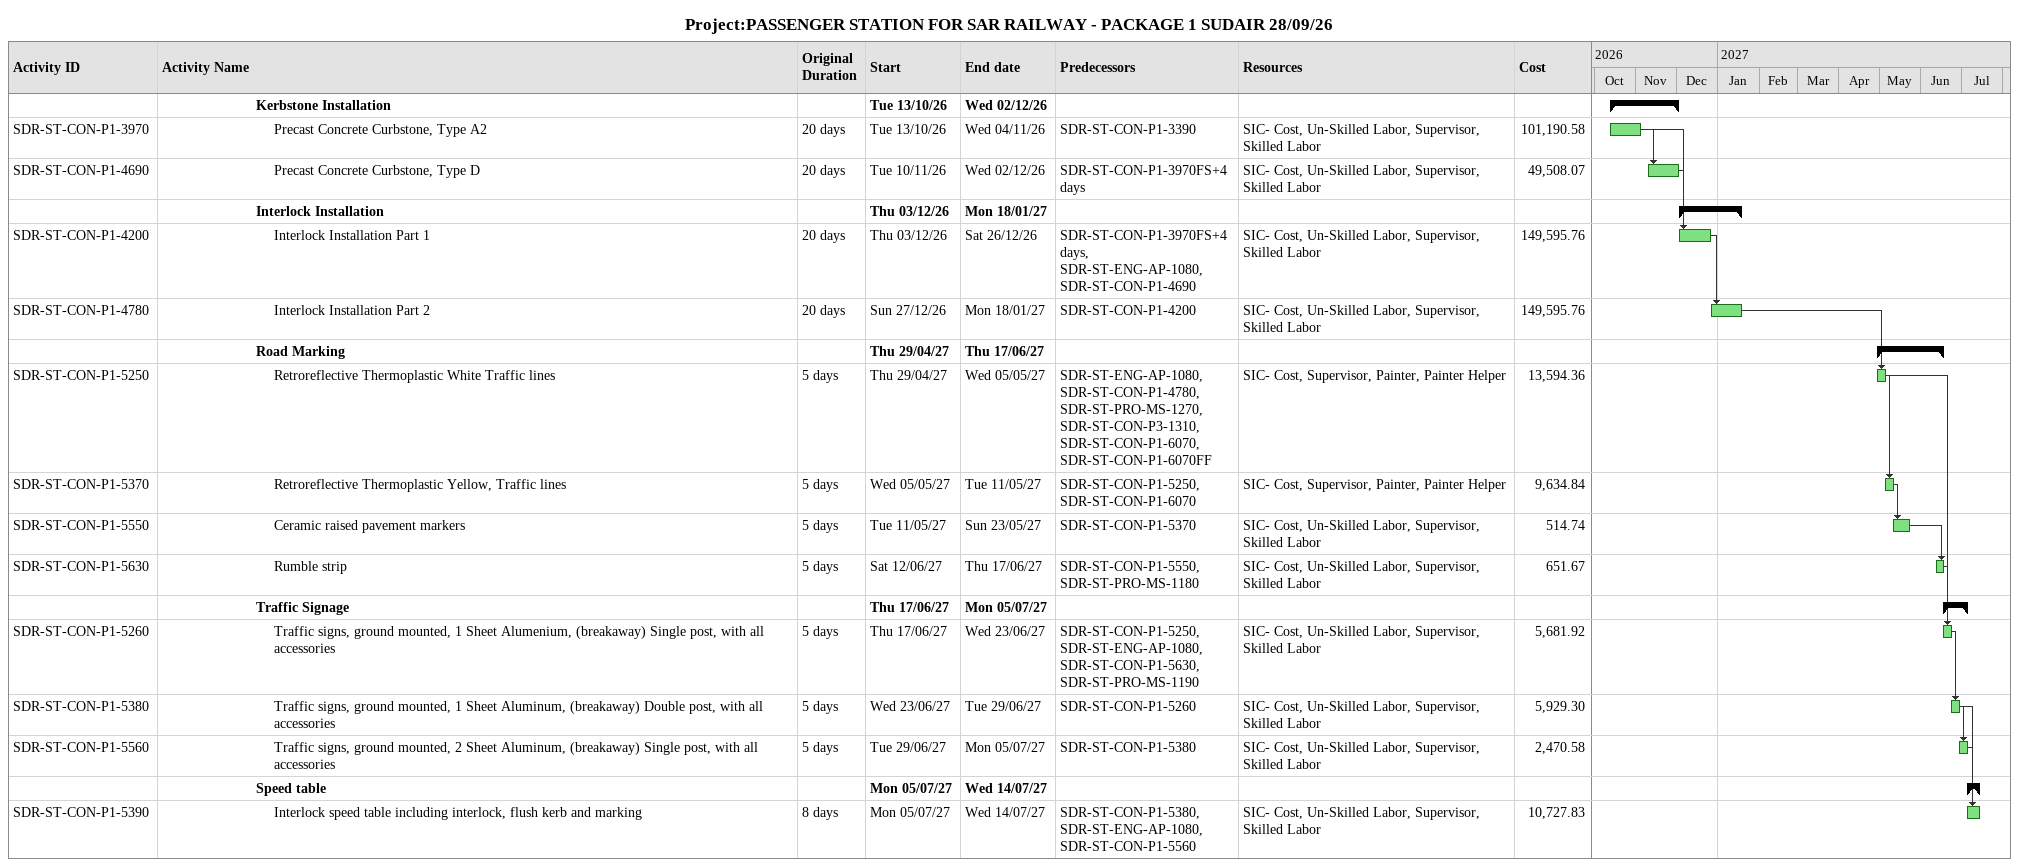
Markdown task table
Project:PASSENGER STATION FOR SAR RAILWAY - PACKAGE 1 SUDAIR 28/09/26

| ID | Level | Task | Original duration | Start | Finish | Predecessors | Resources | Cost |
|---|---|---|---|---|---|---|---|---|
|  | 6 | **Kerbstone Installation** |  | 2026-10-13 | 2026-12-02 |  |  |  |
| SDR-ST-CON-P1-3970 | 7 | Precast Concrete Curbstone, Type A2 | 20d | 2026-10-13 | 2026-11-04 | SDR-ST-CON-P1-3390 | SIC- Cost, Un-Skilled Labor, Supervisor, Skilled Labor | 101190.58 |
| SDR-ST-CON-P1-4690 | 7 | Precast Concrete Curbstone, Type D | 20d | 2026-11-10 | 2026-12-02 | SDR-ST-CON-P1-3970FS+4d | SIC- Cost, Un-Skilled Labor, Supervisor, Skilled Labor | 49508.07 |
|  | 6 | **Interlock Installation** |  | 2026-12-03 | 2027-01-18 |  |  |  |
| SDR-ST-CON-P1-4200 | 7 | Interlock Installation Part 1 | 20d | 2026-12-03 | 2026-12-26 | SDR-ST-CON-P1-3970FS+4d, SDR-ST-ENG-AP-1080, SDR-ST-CON-P1-4690 | SIC- Cost, Un-Skilled Labor, Supervisor, Skilled Labor | 149595.76 |
| SDR-ST-CON-P1-4780 | 7 | Interlock Installation Part 2 | 20d | 2026-12-27 | 2027-01-18 | SDR-ST-CON-P1-4200 | SIC- Cost, Un-Skilled Labor, Supervisor, Skilled Labor | 149595.76 |
|  | 6 | **Road Marking** |  | 2027-04-29 | 2027-06-17 |  |  |  |
| SDR-ST-CON-P1-5250 | 7 | Retroreflective Thermoplastic White Traffic lines | 5d | 2027-04-29 | 2027-05-05 | SDR-ST-ENG-AP-1080, SDR-ST-CON-P1-4780, SDR-ST-PRO-MS-1270, SDR-ST-CON-P3-1310, SDR-ST-CON-P1-6070, SDR-ST-CON-P1-6070FF | SIC- Cost, Supervisor, Painter, Painter Helper | 13594.36 |
| SDR-ST-CON-P1-5370 | 7 | Retroreflective Thermoplastic Yellow, Traffic lines | 5d | 2027-05-05 | 2027-05-11 | SDR-ST-CON-P1-5250, SDR-ST-CON-P1-6070 | SIC- Cost, Supervisor, Painter, Painter Helper | 9634.84 |
| SDR-ST-CON-P1-5550 | 7 | Ceramic raised pavement markers | 5d | 2027-05-11 | 2027-05-23 | SDR-ST-CON-P1-5370 | SIC- Cost, Un-Skilled Labor, Supervisor, Skilled Labor | 514.74 |
| SDR-ST-CON-P1-5630 | 7 | Rumble strip | 5d | 2027-06-12 | 2027-06-17 | SDR-ST-CON-P1-5550, SDR-ST-PRO-MS-1180 | SIC- Cost, Un-Skilled Labor, Supervisor, Skilled Labor | 651.67 |
|  | 6 | **Traffic Signage** |  | 2027-06-17 | 2027-07-05 |  |  |  |
| SDR-ST-CON-P1-5260 | 7 | Traffic signs, ground mounted, 1 Sheet Alumenium, (breakaway) Single post, with all accessories | 5d | 2027-06-17 | 2027-06-23 | SDR-ST-CON-P1-5250, SDR-ST-ENG-AP-1080, SDR-ST-CON-P1-5630, SDR-ST-PRO-MS-1190 | SIC- Cost, Un-Skilled Labor, Supervisor, Skilled Labor | 5681.92 |
| SDR-ST-CON-P1-5380 | 7 | Traffic signs, ground mounted, 1 Sheet Aluminum, (breakaway) Double post, with all accessories | 5d | 2027-06-23 | 2027-06-29 | SDR-ST-CON-P1-5260 | SIC- Cost, Un-Skilled Labor, Supervisor, Skilled Labor | 5929.30 |
| SDR-ST-CON-P1-5560 | 7 | Traffic signs, ground mounted, 2 Sheet Aluminum, (breakaway) Single post, with all accessories | 5d | 2027-06-29 | 2027-07-05 | SDR-ST-CON-P1-5380 | SIC- Cost, Un-Skilled Labor, Supervisor, Skilled Labor | 2470.58 |
|  | 6 | **Speed table** |  | 2027-07-05 | 2027-07-14 |  |  |  |
| SDR-ST-CON-P1-5390 | 7 | Interlock speed table including interlock, flush kerb and marking | 8d | 2027-07-05 | 2027-07-14 | SDR-ST-CON-P1-5380, SDR-ST-ENG-AP-1080, SDR-ST-CON-P1-5560 | SIC- Cost, Un-Skilled Labor, Supervisor, Skilled Labor | 10727.83 |
